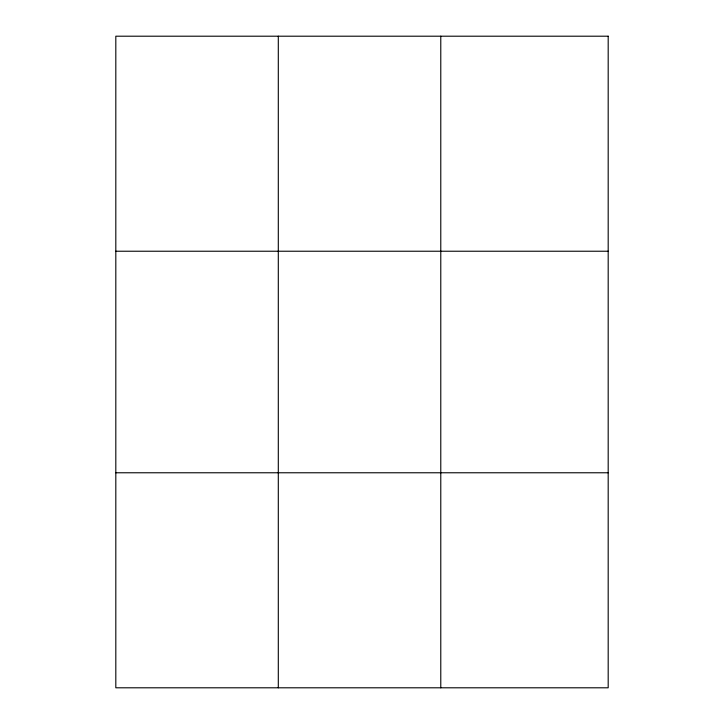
<?xml version="1.0" encoding="UTF-8"?>
<svg xmlns="http://www.w3.org/2000/svg" width="724" height="724" viewBox="0 0 724 724"><rect width="100%" height="100%" fill="white"/><g stroke="black" fill="none" stroke-linecap="round" stroke-linejoin="round"><path stroke-width="1.09" d="M278.297 36.2L278.297 687.8M440.78 36.2L440.78 687.8M115.813 251.228L608.187 251.228M115.813 472.772L608.187 472.772M608.187 36.2L608.187 687.8L115.813 687.8L115.813 36.2L608.187 36.2"/></g></svg>
